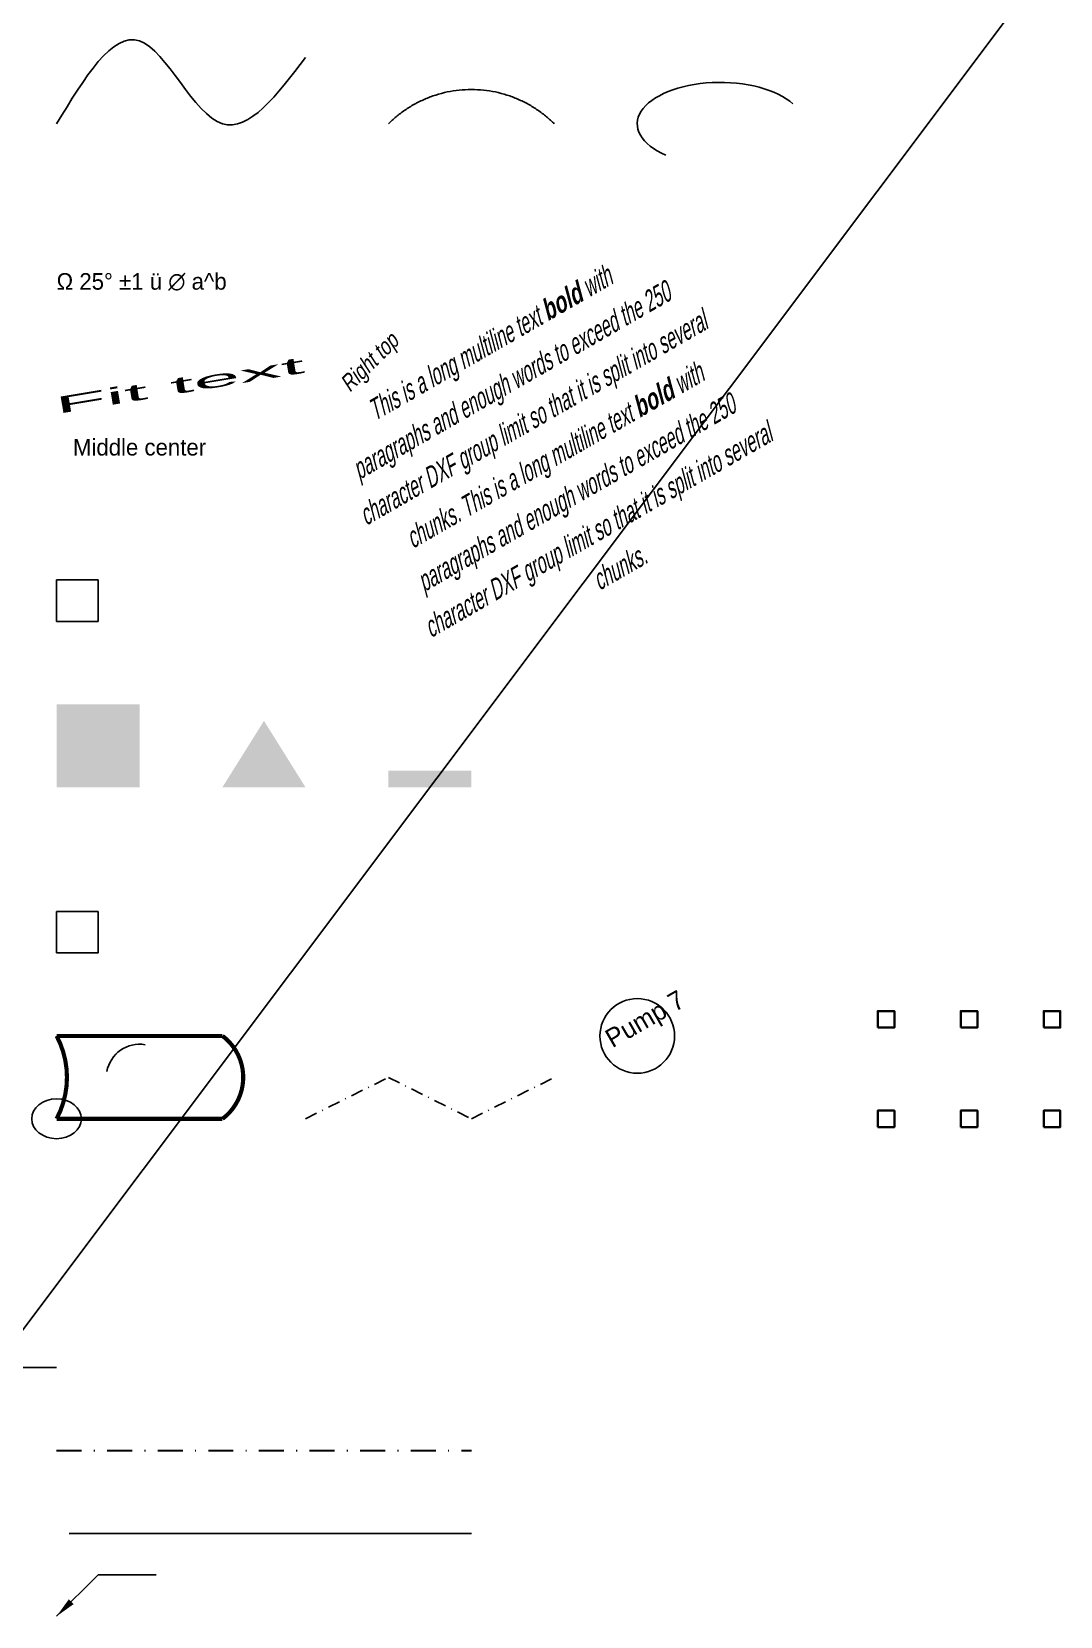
# Model space of a CAD drawing. Header units: millimetres. Extents: x -3 to 121, y -60 to 131.
import ezdxf
from ezdxf.enums import TextEntityAlignment as Align

# ---------------------------------------------------------------- set-up
doc = ezdxf.new("R2010")
doc.units = ezdxf.units.MM
doc.header["$LTSCALE"] = 1.5
doc.linetypes.add('DASHDOT2', pattern=[2, 1, -0.5, 0, -0.5])
doc.layers.add('Locked', color=5, linetype='DASHDOT2')
doc.layers.add('Ünïcode Layer', color=2, linetype='Continuous')
doc.layers.add('TrueColor', color=152, linetype='Continuous', lineweight=35, true_color=0x3366cc)
doc.styles.add('Narrow', font='txt', dxfattribs={"width": 0.7, "oblique": 15})
doc.dimstyles.get("Standard").update_dxf_attribs({"dimtxt": 2.5, "dimasz": 2.5, "dimexe": 1.25, "dimexo": 0.625, "dimtad": 1, "dimdsep": 46, "dimtxsty": 'Standard', "dimcen": 2.5, "dimadec": 0, "dimazin": 0, "dimtfac": 1, "dimtdec": 4, "dimtofl": 0, "dimtmove": 0, "dimatfit": 3, "dimfxl": 1, "dimtolj": 1, "dimtzin": 0, "dimarcsym": 0})

# ---------------------------------------------------------------- blocks, each defined once
blk = doc.blocks.new('Tag')
blk.add_circle((0, 0), 3)
blk.add_attdef('NAME', (-2, -1), '', height=1.5)
blk = doc.blocks.new('Sq', base_point=(1, 1))
at = {"color": 0}
blk.add_lwpolyline([(0, 0), (2, 0), (2, 2), (0, 2)], close=True, dxfattribs=at)

msp = doc.modelspace()

# ---------------------------------------------------------------- linework, layer by layer
at = {"color": 6}
msp.add_line((1.5, -50, 3), (50, -50, -1), dxfattribs=at)
msp.add_xline((0, -20), (0.6, 0.8))
msp.add_ray((0, -30), (-1, 0))
at = {"color": 6, "const_width": 0.5}
msp.add_lwpolyline([(0, 0), (20, 0, 0.5), (20, 10), (0, 10, -0.25)], format="xyb", close=True, dxfattribs=at)
at = {"extrusion": (0, 0.6, 0.8)}
msp.add_circle((0, 0), 3, dxfattribs=at)
at = {"extrusion": (0, 0, -1)}
msp.add_arc((-10, 5), 4, 10, 100, dxfattribs=at)
msp.add_ellipse((80, 120), major_axis=(10, 0), ratio=0.5, start_param=0.5, end_param=4)
msp.add_spline([(0, 120), (10, 130), (20, 120), (30, 128)], degree=3)
msp.add_rational_spline([(40, 120), (50, 130), (60, 120)], [1, 0.707106781187, 1], degree=2)
at = {"color": 3}
msp.add_solid([(0, 40), (10, 40), (0, 50), (10, 50)], dxfattribs=at)
msp.add_solid([(20, 40), (30, 40), (25, 48)])
msp.add_trace([(40, 40), (50, 40), (40, 42), (50, 42)])
msp.add_3dface([(0, 60), (5, 60), (5, 65, 2), (0, 65, 2)])
at = {"layer": 'Locked'}
msp.add_polyline3d([(30, 0, 0), (40, 5, 3), (50, 0, 6), (60, 5, 0)], dxfattribs=at)
at = {"layer": 'TrueColor', "color": 30, "linetype": 'DASHDOT2', "lineweight": 30, "ltscale": 2, "true_color": 0xff8800}
msp.add_line((0, -40), (50, -40), dxfattribs=at)

# ---------------------------------------------------------------- block references
ref = msp.add_blockref('Tag', (70, 10), dxfattribs=dict(xscale=1.5, yscale=1.5, zscale=1.5, rotation=30))
ref.add_attrib('NAME', 'Pump 7', (67, 8.5), dxfattribs={"height": 2.25, "rotation": 30})
at = {"layer": 'TrueColor', "row_count": 2, "column_count": 3, "row_spacing": 12, "column_spacing": 10}
msp.add_blockref('Sq', (100, 0), dxfattribs=at)

# ---------------------------------------------------------------- texts
at = {"oblique": 12, "width": 0.8}
msp.add_text('Right top', height=2, rotation=45, dxfattribs=at).set_placement((40, 95), align=Align.TOP_RIGHT)
at = {"style": 'Narrow'}
msp.add_text('Fit text', height=2, dxfattribs=at).set_placement((0, 85), (30, 90), align=Align.FIT)
msp.add_text('Middle center', height=2).set_placement((10, 81), align=Align.MIDDLE_CENTER)
at = {"insert": (60, 80), "char_height": 2.5, "width": 50, "attachment_point": 5, "rotation": 30, "line_spacing_factor": 1.25, "style": 'Narrow'}
msp.add_mtext('This is a long multiline text {\\fArial|b1|i0|c0|p34;bold} with \\Pparagraphs and enough words to exceed the 250 character DXF group limit so that it is split into several chunks. This is a long multiline text {\\fArial|b1|i0|c0|p34;bold} with \\Pparagraphs and enough words to exceed the 250 character DXF group limit so that it is split into several chunks. ', dxfattribs=at)
at = {"layer": 'Ünïcode Layer'}
msp.add_text('Ω 25%%d %%p1 ü ∅ a^ b', height=2, dxfattribs=at).set_placement((0, 100, 2))

# ---------------------------------------------------------------- meshes
mesh = msp.add_polymesh((2, 2))
for k, corner in enumerate([(0, 20, 1), (5, 20, 1), (0, 25, 1), (5, 25, 1)]):
    mesh.set_mesh_vertex(divmod(k, 2), corner)

# ---------------------------------------------------------------- leaders
msp.add_leader([(0, -60), (5, -55), (12, -55)], dimstyle='Standard')

doc.saveas('drawing.dxf')
